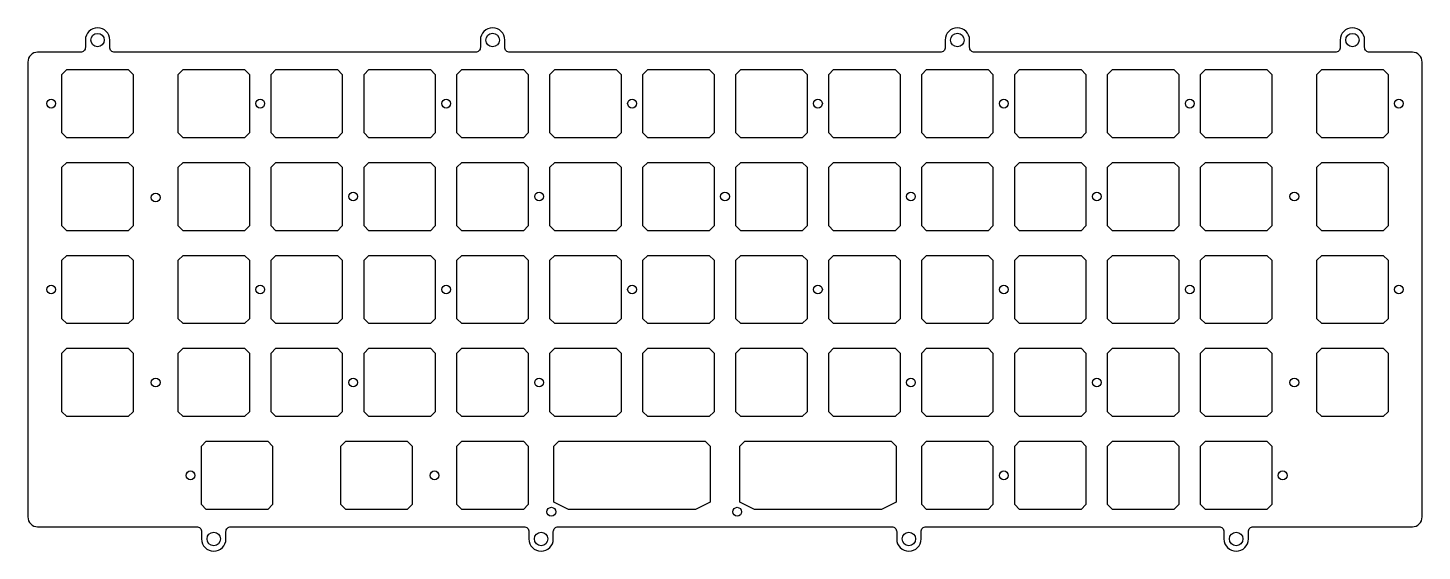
# Model space of a CAD drawing. Header units: millimetres. Extents: x -143 to 143, y -54 to 54.
import ezdxf

# ---------------------------------------------------------------- set-up
doc = ezdxf.new("R2010")
doc.units = ezdxf.units.MM
doc.layers.get('0').update_dxf_attribs({"linetype": 'CONTINUOUS'})

msp = doc.modelspace()

# ---------------------------------------------------------------- linework, layer by layer
msp.add_lwpolyline([(35.19, -51.13, 1), (40.19, -51.13), (40.19, -49.63, -0.414214), (41.19, -48.63), (101.27, -48.63, -0.414214), (102.27, -49.63), (102.27, -51.13, 1), (107.27, -51.13), (107.27, -49.63, -0.414214), (108.27, -48.63), (140.88, -48.63, 0.414214), (142.88, -46.63), (142.88, 46.63, 0.414214), (140.88, 48.63), (132.09, 48.63, -0.414214), (131.09, 49.63), (131.09, 51.13, 1), (126.09, 51.13), (126.09, 49.63, -0.414214), (125.09, 48.63), (51.13, 48.63, -0.414214), (50.13, 49.63), (50.13, 51.13, 1), (45.13, 51.13), (45.13, 49.63, -0.414214), (44.13, 48.63), (-44.13, 48.63, -0.414214), (-45.13, 49.63), (-45.13, 51.13, 1), (-50.13, 51.13), (-50.13, 49.63, -0.414214), (-51.13, 48.63), (-125.09, 48.63, -0.414214), (-126.09, 49.63), (-126.09, 51.13, 1), (-131.09, 51.13), (-131.09, 49.63, -0.414214), (-132.09, 48.63), (-140.88, 48.63, 0.414214), (-142.88, 46.63), (-142.88, -46.63, 0.414214), (-140.88, -48.63), (-108.28, -48.63, -0.414214), (-107.28, -49.63), (-107.28, -51.13, 1), (-102.28, -51.13), (-102.28, -49.63, -0.414214), (-101.28, -48.63), (-41.19, -48.63, -0.414214), (-40.19, -49.63), (-40.19, -51.13, 1), (-35.19, -51.13), (-35.19, -49.63, -0.414214), (-34.19, -48.63), (34.19, -48.63, -0.414214), (35.19, -49.63)], format="xyb", close=True)
for points in [[(-122.29, 31.1), (-134.89, 31.1), (-135.89, 32.1), (-135.89, 44.1), (-134.89, 45.1), (-122.29, 45.1), (-121.29, 44.1), (-121.29, 32.1)], [(-111.08, 31.1), (-112.08, 32.1), (-112.08, 44.1), (-111.08, 45.1), (-98.48, 45.1), (-97.48, 44.1), (-97.48, 32.1), (-98.48, 31.1)], [(-92.03, 31.1), (-93.03, 32.1), (-93.03, 44.1), (-92.03, 45.1), (-79.43, 45.1), (-78.43, 44.1), (-78.43, 32.1), (-79.43, 31.1)], [(-59.38, 44.1), (-59.38, 32.1), (-60.38, 31.1), (-72.98, 31.1), (-73.98, 32.1), (-73.98, 44.1), (-72.98, 45.1), (-60.38, 45.1)], [(-40.33, 32.1), (-41.33, 31.1), (-53.93, 31.1), (-54.93, 32.1), (-54.93, 44.1), (-53.93, 45.1), (-41.33, 45.1), (-40.33, 44.1)], [(-35.88, 44.1), (-34.88, 45.1), (-22.28, 45.1), (-21.28, 44.1), (-21.28, 32.1), (-22.28, 31.1), (-34.88, 31.1), (-35.88, 32.1)], [(-3.23, 45.1), (-2.23, 44.1), (-2.23, 32.1), (-3.23, 31.1), (-15.83, 31.1), (-16.83, 32.1), (-16.83, 44.1), (-15.83, 45.1)], [(3.22, 45.1), (15.82, 45.1), (16.82, 44.1), (16.82, 32.1), (15.82, 31.1), (3.22, 31.1), (2.22, 32.1), (2.22, 44.1)], [(35.87, 32.1), (34.87, 31.1), (22.27, 31.1), (21.27, 32.1), (21.27, 44.1), (22.27, 45.1), (34.87, 45.1), (35.87, 44.1)], [(41.32, 31.1), (40.32, 32.1), (40.32, 44.1), (41.32, 45.1), (53.92, 45.1), (54.92, 44.1), (54.92, 32.1), (53.92, 31.1)], [(73.97, 44.1), (73.97, 32.1), (72.97, 31.1), (60.37, 31.1), (59.37, 32.1), (59.37, 44.1), (60.37, 45.1), (72.97, 45.1)], [(93.02, 32.1), (92.02, 31.1), (79.42, 31.1), (78.42, 32.1), (78.42, 44.1), (79.42, 45.1), (92.02, 45.1), (93.02, 44.1)], [(111.07, 45.1), (112.07, 44.1), (112.07, 32.1), (111.07, 31.1), (98.47, 31.1), (97.47, 32.1), (97.47, 44.1), (98.47, 45.1)], [(122.29, 45.1), (134.89, 45.1), (135.89, 44.1), (135.89, 32.1), (134.89, 31.1), (122.29, 31.1), (121.29, 32.1), (121.29, 44.1)], [(-122.29, 26.05), (-121.29, 25.05), (-121.29, 13.05), (-122.29, 12.05), (-134.89, 12.05), (-135.89, 13.05), (-135.89, 25.05), (-134.89, 26.05)], [(-97.48, 13.05), (-98.48, 12.05), (-111.08, 12.05), (-112.08, 13.05), (-112.08, 25.05), (-111.08, 26.05), (-98.48, 26.05), (-97.48, 25.05)], [(-78.43, 25.05), (-78.43, 13.05), (-79.43, 12.05), (-92.03, 12.05), (-93.03, 13.05), (-93.03, 25.05), (-92.03, 26.05), (-79.43, 26.05)], [(-73.98, 25.05), (-72.98, 26.05), (-60.38, 26.05), (-59.38, 25.05), (-59.38, 13.05), (-60.38, 12.05), (-72.98, 12.05), (-73.98, 13.05)], [(-53.93, 12.05), (-54.93, 13.05), (-54.93, 25.05), (-53.93, 26.05), (-41.33, 26.05), (-40.33, 25.05), (-40.33, 13.05), (-41.33, 12.05)], [(-35.88, 25.05), (-34.88, 26.05), (-22.28, 26.05), (-21.28, 25.05), (-21.28, 13.05), (-22.28, 12.05), (-34.88, 12.05), (-35.88, 13.05)], [(-3.23, 12.05), (-15.83, 12.05), (-16.83, 13.05), (-16.83, 25.05), (-15.83, 26.05), (-3.23, 26.05), (-2.23, 25.05), (-2.23, 13.05)], [(15.82, 12.05), (3.22, 12.05), (2.22, 13.05), (2.22, 25.05), (3.22, 26.05), (15.82, 26.05), (16.82, 25.05), (16.82, 13.05)], [(22.27, 12.05), (21.27, 13.05), (21.27, 25.05), (22.27, 26.05), (34.87, 26.05), (35.87, 25.05), (35.87, 13.05), (34.87, 12.05)], [(53.92, 12.05), (41.32, 12.05), (40.32, 13.05), (40.32, 25.05), (41.32, 26.05), (53.92, 26.05), (54.92, 25.05), (54.92, 13.05)], [(72.97, 26.05), (73.97, 25.05), (73.97, 13.05), (72.97, 12.05), (60.37, 12.05), (59.37, 13.05), (59.37, 25.05), (60.37, 26.05)], [(92.02, 26.05), (93.02, 25.05), (93.02, 13.05), (92.02, 12.05), (79.42, 12.05), (78.42, 13.05), (78.42, 25.05), (79.42, 26.05)], [(98.47, 26.05), (111.07, 26.05), (112.07, 25.05), (112.07, 13.05), (111.07, 12.05), (98.47, 12.05), (97.47, 13.05), (97.47, 25.05)], [(122.29, 12.05), (121.29, 13.05), (121.29, 25.05), (122.29, 26.05), (134.89, 26.05), (135.89, 25.05), (135.89, 13.05), (134.89, 12.05)], [(-134.89, -7), (-135.89, -6), (-135.89, 6), (-134.89, 7), (-122.29, 7), (-121.29, 6), (-121.29, -6), (-122.29, -7)], [(-112.08, 6), (-111.08, 7), (-98.48, 7), (-97.48, 6), (-97.48, -6), (-98.48, -7), (-111.08, -7), (-112.08, -6)], [(-93.03, -6), (-93.03, 6), (-92.03, 7), (-79.43, 7), (-78.43, 6), (-78.43, -6), (-79.43, -7), (-92.03, -7)], [(-72.98, -7), (-73.98, -6), (-73.98, 6), (-72.98, 7), (-60.38, 7), (-59.38, 6), (-59.38, -6), (-60.38, -7)], [(-54.93, -6), (-54.93, 6), (-53.93, 7), (-41.33, 7), (-40.33, 6), (-40.33, -6), (-41.33, -7), (-53.93, -7)], [(-21.28, -6), (-22.28, -7), (-34.88, -7), (-35.88, -6), (-35.88, 6), (-34.88, 7), (-22.28, 7), (-21.28, 6)], [(-16.83, 6), (-15.83, 7), (-3.23, 7), (-2.23, 6), (-2.23, -6), (-3.23, -7), (-15.83, -7), (-16.83, -6)], [(16.82, 6), (16.82, -6), (15.82, -7), (3.22, -7), (2.22, -6), (2.22, 6), (3.22, 7), (15.82, 7)], [(34.87, -7), (22.27, -7), (21.27, -6), (21.27, 6), (22.27, 7), (34.87, 7), (35.87, 6), (35.87, -6)], [(54.92, 6), (54.92, -6), (53.92, -7), (41.32, -7), (40.32, -6), (40.32, 6), (41.32, 7), (53.92, 7)], [(59.37, 6), (60.37, 7), (72.97, 7), (73.97, 6), (73.97, -6), (72.97, -7), (60.37, -7), (59.37, -6)], [(79.42, -7), (78.42, -6), (78.42, 6), (79.42, 7), (92.02, 7), (93.02, 6), (93.02, -6), (92.02, -7)], [(112.07, 6), (112.07, -6), (111.07, -7), (98.47, -7), (97.47, -6), (97.47, 6), (98.47, 7), (111.07, 7)], [(134.89, 7), (135.89, 6), (135.89, -6), (134.89, -7), (122.29, -7), (121.29, -6), (121.29, 6), (122.29, 7)], [(-121.29, -13.05), (-121.29, -25.05), (-122.29, -26.05), (-134.89, -26.05), (-135.89, -25.05), (-135.89, -13.05), (-134.89, -12.05), (-122.29, -12.05)], [(-112.08, -13.05), (-111.08, -12.05), (-98.48, -12.05), (-97.48, -13.05), (-97.48, -25.05), (-98.48, -26.05), (-111.08, -26.05), (-112.08, -25.05)], [(-78.43, -13.05), (-78.43, -25.05), (-79.43, -26.05), (-92.03, -26.05), (-93.03, -25.05), (-93.03, -13.05), (-92.03, -12.05), (-79.43, -12.05)], [(-60.38, -12.05), (-59.38, -13.05), (-59.38, -25.05), (-60.38, -26.05), (-72.98, -26.05), (-73.98, -25.05), (-73.98, -13.05), (-72.98, -12.05)], [(-53.93, -12.05), (-41.33, -12.05), (-40.33, -13.05), (-40.33, -25.05), (-41.33, -26.05), (-53.93, -26.05), (-54.93, -25.05), (-54.93, -13.05)], [(-21.28, -13.05), (-21.28, -25.05), (-22.28, -26.05), (-34.88, -26.05), (-35.88, -25.05), (-35.88, -13.05), (-34.88, -12.05), (-22.28, -12.05)], [(-16.83, -13.05), (-15.83, -12.05), (-3.23, -12.05), (-2.23, -13.05), (-2.23, -25.05), (-3.23, -26.05), (-15.83, -26.05), (-16.83, -25.05)], [(16.82, -13.05), (16.82, -25.05), (15.82, -26.05), (3.22, -26.05), (2.22, -25.05), (2.22, -13.05), (3.22, -12.05), (15.82, -12.05)], [(21.27, -25.05), (21.27, -13.05), (22.27, -12.05), (34.87, -12.05), (35.87, -13.05), (35.87, -25.05), (34.87, -26.05), (22.27, -26.05)], [(40.32, -25.05), (40.32, -13.05), (41.32, -12.05), (53.92, -12.05), (54.92, -13.05), (54.92, -25.05), (53.92, -26.05), (41.32, -26.05)], [(72.97, -12.05), (73.97, -13.05), (73.97, -25.05), (72.97, -26.05), (60.37, -26.05), (59.37, -25.05), (59.37, -13.05), (60.37, -12.05)], [(92.02, -12.05), (93.02, -13.05), (93.02, -25.05), (92.02, -26.05), (79.42, -26.05), (78.42, -25.05), (78.42, -13.05), (79.42, -12.05)], [(97.47, -13.05), (98.47, -12.05), (111.07, -12.05), (112.07, -13.05), (112.07, -25.05), (111.07, -26.05), (98.47, -26.05), (97.47, -25.05)], [(122.29, -12.05), (134.89, -12.05), (135.89, -13.05), (135.89, -25.05), (134.89, -26.05), (122.29, -26.05), (121.29, -25.05), (121.29, -13.05)], [(-107.31, -44.1), (-107.31, -32.1), (-106.31, -31.1), (-93.71, -31.1), (-92.71, -32.1), (-92.71, -44.1), (-93.71, -45.1), (-106.31, -45.1)], [(-78.74, -44.1), (-78.74, -32.1), (-77.74, -31.1), (-65.14, -31.1), (-64.14, -32.1), (-64.14, -44.1), (-65.14, -45.1), (-77.74, -45.1)], [(-54.93, -32.1), (-53.93, -31.1), (-41.33, -31.1), (-40.33, -32.1), (-40.33, -44.1), (-41.33, -45.1), (-53.93, -45.1), (-54.93, -44.1)], [(-32.05, -45.1), (-35.05, -43.6), (-35.05, -32.1), (-34.05, -31.1), (-4.05, -31.1), (-3.05, -32.1), (-3.05, -43.6), (-6.05, -45.1)], [(6.05, -45.1), (3.05, -43.6), (3.05, -32.1), (4.05, -31.1), (34.05, -31.1), (35.05, -32.1), (35.05, -43.6), (32.05, -45.1)], [(40.32, -44.1), (40.32, -32.1), (41.32, -31.1), (53.92, -31.1), (54.92, -32.1), (54.92, -44.1), (53.92, -45.1), (41.32, -45.1)], [(59.37, -44.1), (59.37, -32.1), (60.37, -31.1), (72.97, -31.1), (73.97, -32.1), (73.97, -44.1), (72.97, -45.1), (60.37, -45.1)], [(93.02, -44.1), (92.02, -45.1), (79.42, -45.1), (78.42, -44.1), (78.42, -32.1), (79.42, -31.1), (92.02, -31.1), (93.02, -32.1)], [(111.07, -45.1), (98.47, -45.1), (97.47, -44.1), (97.47, -32.1), (98.47, -31.1), (111.07, -31.1), (112.07, -32.1), (112.07, -44.1)]]:
    msp.add_lwpolyline(points, close=True)
for centre, radius in [((-128.59, 51.13), 1.37), ((-47.63, 51.13), 1.38), ((47.63, 51.13), 1.38), ((128.59, 51.13), 1.37), ((-138.11, 38.1), 0.9), ((-95.25, 38.1), 0.9), ((-57.15, 38.1), 0.9), ((-19.05, 38.1), 0.9), ((19.05, 38.1), 0.9), ((57.15, 38.1), 0.9), ((95.25, 38.1), 0.9), ((138.11, 38.1), 0.9), ((-116.68, 18.85), 0.9), ((-76.2, 19.05), 0.9), ((-38.1, 19.05), 0.9), ((0, 19.05), 0.9), ((38.1, 19.05), 0.9), ((76.2, 19.05), 0.9), ((116.68, 19.05), 0.9), ((-138.11, 0), 0.9), ((-95.25, 0), 0.9), ((-57.15, 0), 0.9), ((-19.05, 0), 0.9), ((19.05, 0), 0.9), ((57.15, 0), 0.9), ((95.25, 0), 0.9), ((138.11, 0), 0.9), ((-116.68, -19.05), 0.9), ((-76.2, -19.05), 0.9), ((-38.1, -19.05), 0.9), ((38.1, -19.05), 0.9), ((76.2, -19.05), 0.9), ((116.68, -19.05), 0.9), ((-109.54, -38.1), 0.9), ((-59.53, -38.1), 0.9), ((57.15, -38.1), 0.9), ((114.3, -38.1), 0.9), ((-35.59, -45.55), 0.9), ((2.51, -45.55), 0.9), ((-104.78, -51.13), 1.38), ((-37.69, -51.13), 1.38), ((37.69, -51.13), 1.38), ((104.77, -51.13), 1.38)]:
    msp.add_circle(centre, radius)

doc.saveas('drawing.dxf')
